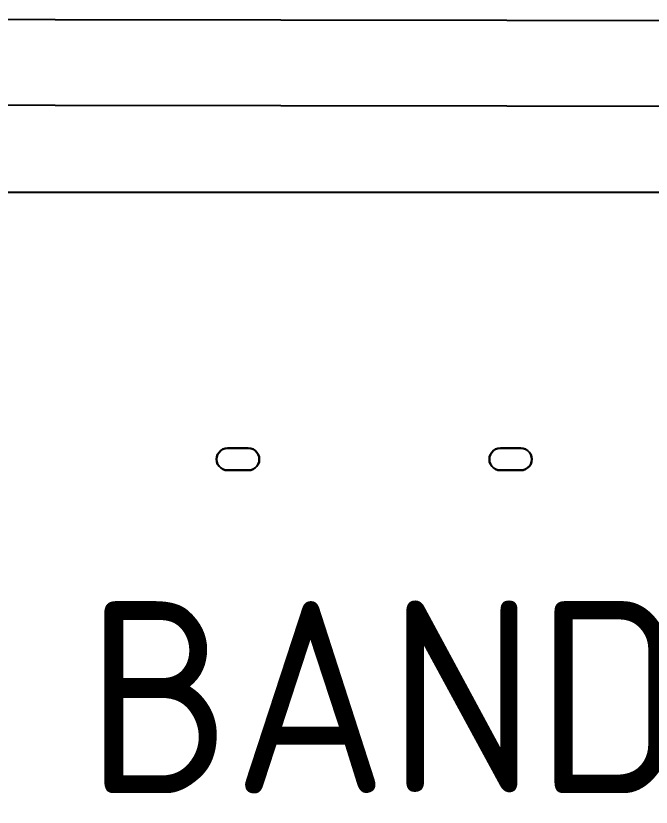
# Model space of a CAD drawing. Header units: millimetres. Extents: x 151130 to 215929, y 2134 to 34533.
# Drawn here: x 153888.4 to 154037.4, y 32458.7 to 32644.3 of the extents above; entities that cross this region are included whole.
import ezdxf

# ---------------------------------------------------------------- set-up
doc = ezdxf.new("R2010")
doc.units = ezdxf.units.MM
doc.layers.add('MUEBLES', color=8, linetype='Continuous')
doc.layers.add('OH!-Furniture', color=7, linetype='Continuous')
doc.styles.get("Standard").update_dxf_attribs({"font": 'isocp2.shx'})

# ---------------------------------------------------------------- blocks, each defined once
blk = doc.blocks.new('1000 DOBLE')
at = {"layer": 'OH!-Furniture', "color": 2}
blk.add_lwpolyline([(2093.89, 613.22), (1093.89, 613.22), (1093.89, 368.2), (2093.89, 368.2)], close=True, dxfattribs=at)
at = {"layer": 'OH!-Furniture', "color": 2, "flags": 128}
for points in [[(1266.34, 548.12), (1265.78, 548.17), (1265.21, 548.36), (1264.74, 548.69), (1264.32, 549.11), (1263.99, 549.58), (1263.81, 550.14), (1263.76, 550.71), (1263.81, 551.27), (1263.99, 551.83), (1264.32, 552.3), (1264.74, 552.73), (1265.21, 553.05), (1265.78, 553.24), (1266.34, 553.29), (1271.18, 553.29), (1271.74, 553.24), (1272.31, 553.05), (1272.78, 552.73), (1273.2, 552.3), (1273.53, 551.83), (1273.71, 551.27), (1273.76, 550.71), (1273.71, 550.14), (1273.53, 549.58), (1273.2, 549.11), (1272.78, 548.69), (1272.31, 548.36), (1271.74, 548.17), (1271.18, 548.12)], [(1271.18, 553.29), (1266.34, 553.29), (1265.78, 553.24), (1265.21, 553.05), (1264.74, 552.73), (1264.32, 552.3), (1263.99, 551.83), (1263.81, 551.27), (1263.76, 550.71), (1263.81, 550.14), (1263.99, 549.58), (1264.32, 549.11), (1264.74, 548.69), (1265.21, 548.36), (1265.78, 548.17), (1266.34, 548.12), (1271.18, 548.12), (1271.74, 548.17), (1272.31, 548.36), (1272.78, 548.69), (1273.2, 549.11), (1273.53, 549.58), (1273.71, 550.14), (1273.76, 550.71), (1273.71, 551.27), (1273.53, 551.83), (1273.2, 552.3), (1272.78, 552.73), (1272.31, 553.05), (1271.74, 553.24)], [(1330.31, 548.12), (1329.74, 548.17), (1329.18, 548.36), (1328.71, 548.69), (1328.29, 549.11), (1327.96, 549.58), (1327.77, 550.14), (1327.72, 550.71), (1327.77, 551.27), (1327.96, 551.83), (1328.29, 552.3), (1328.71, 552.73), (1329.18, 553.05), (1329.74, 553.24), (1330.31, 553.29), (1335.1, 553.29), (1335.66, 553.24), (1336.22, 553.05), (1336.69, 552.73), (1337.12, 552.3), (1337.44, 551.83), (1337.63, 551.27), (1337.68, 550.71), (1337.63, 550.14), (1337.44, 549.58), (1337.12, 549.11), (1336.69, 548.69), (1336.22, 548.36), (1335.66, 548.17), (1335.1, 548.12)], [(1335.1, 553.29), (1330.31, 553.29), (1329.74, 553.24), (1329.18, 553.05), (1328.71, 552.73), (1328.29, 552.3), (1327.96, 551.83), (1327.77, 551.27), (1327.72, 550.71), (1327.77, 550.14), (1327.96, 549.58), (1328.29, 549.11), (1328.71, 548.69), (1329.18, 548.36), (1329.74, 548.17), (1330.31, 548.12), (1335.1, 548.12), (1335.66, 548.17), (1336.22, 548.36), (1336.69, 548.69), (1337.12, 549.11), (1337.44, 549.58), (1337.63, 550.14), (1337.68, 550.71), (1337.63, 551.27), (1337.44, 551.83), (1337.12, 552.3), (1336.69, 552.73), (1336.22, 553.05), (1335.66, 553.24)]]:
    blk.add_lwpolyline(points, close=True, dxfattribs=at)
at = {"layer": 'OH!-Furniture', "insert": (1233.08, 517.46), "char_height": 45, "attachment_point": 1}
blk.add_mtext_dynamic_manual_height_columns('{\\C1;BANDEJA 1000}', width=627.7096, gutter_width=12.5, heights=[0], dxfattribs=at)
blk = doc.blocks.new('MR12')
at = {"layer": 'MUEBLES'}
blk.add_lwpolyline([(-4143, -459.04), (-2130.5, -462), (-2130.5, -442), (-4143, -439.04)], close=True, dxfattribs=at)
at = {"layer": 'OH!-Furniture'}
blk.add_blockref('1000 DOBLE', (-4733.27, -1093.71), dxfattribs=at)

msp = doc.modelspace()

# ---------------------------------------------------------------- block references
at = {"color": 5}
msp.add_blockref('MR12', (157405.04, 33083.3), dxfattribs=at)

doc.saveas('drawing.dxf')
